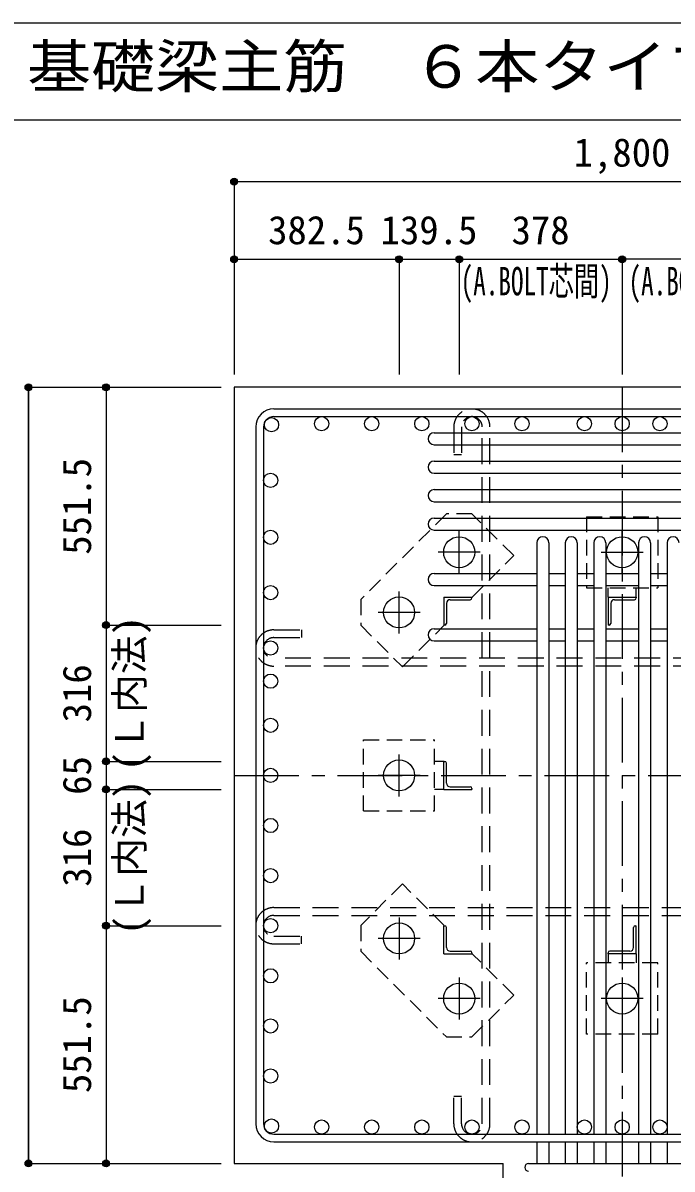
# Model space of a CAD drawing. Units: millimetres at full size, sheet at 1:30. Extents: x -5973 to 5954, y -4195 to 4201.
# Drawn here: x -837 to 668, y 1543 to 4201 of the extents above; entities that cross this region are included whole.
import ezdxf
from ezdxf.enums import TextEntityAlignment as Align

# ---------------------------------------------------------------- set-up
doc = ezdxf.new("R2010")
doc.units = ezdxf.units.MM
doc.header["$LTSCALE"] = 30
doc.header["$PDMODE"] = 32
doc.header["$PDSIZE"] = 15
for name, pattern in [('CHAIN1', [8, 5, -1, 1, -1]), ('DASHED1', [1.8, 1.2, -0.6]), ('DASHED2', [3, 2, -1])]:
    doc.linetypes.add(name, pattern=pattern)
for name, color, linetype in [('0-1_躯体線', 2, 'Continuous'), ('0-2_アンカーボルト', 4, 'CHAIN1'), ('0-3_立上り筋', 3, 'Continuous'), ('0-4_フープ筋', 7, 'Continuous'), ('0-5_基礎梁筋', 7, 'Continuous'), ('0-6_スタラップ筋', 7, 'Continuous'), ('0-7_文字', 4, 'Continuous'), ('0-9_プレート', 4, 'DASHED1'), ('0-A_アングル', 4, 'Continuous'), ('0-C', 7, 'DASHED2'), ('0-D_寸法', 4, 'Continuous'), ('6-7_文字', 7, 'Continuous'), ('F-0_枠', 6, 'Continuous')]:
    doc.layers.add(name, color=color, linetype=linetype)
doc.styles.add('ＭＳ ゴシック', font='')
doc.styles.get('ＭＳ ゴシック').set_extended_font_data('MS Gothic')

msp = doc.modelspace()

# ---------------------------------------------------------------- linework, layer by layer
at = {"layer": '0-1_躯体線'}
for p, q in [((1852.44, 3356.03), (-347.56, 3356.03)), ((-347.56, 3356.03), (-347.56, 1556.03)), ((-347.56, 1556.03), (276.44, 1556.03)), ((276.44, 1156.03), (276.44, 1556.03))]:
    msp.add_line(p, q, dxfattribs=at)
at = {"layer": '0-2_アンカーボルト'}
for p, q in [((174.44, 2924.73), (174.44, 3022.23)), ((552.44, 2924.83), (552.44, 3022.33)), ((223.14, 2973.53), (125.64, 2973.53)), ((503.64, 2973.53), (601.14, 2973.53)), ((34.94, 2785.23), (34.94, 2882.73)), ((83.64, 2834.03), (-13.86, 2834.03)), ((34.94, 2407.23), (34.94, 2504.73)), ((83.64, 2456.03), (-13.86, 2456.03)), ((34.94, 2126.73), (34.94, 2029.23)), ((83.74, 2078.03), (-13.76, 2078.03)), ((174.44, 1987.23), (174.44, 1889.73)), ((552.44, 1987.23), (552.44, 1889.73)), ((223.24, 1938.53), (125.74, 1938.53)), ((601.24, 1938.53), (503.74, 1938.53))]:
    msp.add_line(p, q, dxfattribs=at)
at = {"layer": '0-2_アンカーボルト', "color": 3, "linetype": 'Continuous'}
for centre in [(174.44, 2973.53), (552.44, 2973.53), (34.94, 2834.03), (34.94, 2456.03), (34.94, 2078.03), (174.44, 1938.53), (552.44, 1938.53)]:
    msp.add_circle(centre, 36, dxfattribs=at)
at = {"layer": '0-3_立上り筋'}
for centre in [(-260.87, 3269.33), (-144.68, 3271.53), (-28.49, 3271.53), (87.69, 3271.53), (203.88, 3271.53), (320.06, 3271.53), (464.94, 3271.53), (552.44, 3271.53), (639.94, 3271.53), (-263.06, 3140.33), (-263.06, 3008.33), (-263.06, 2879.93), (-263.06, 2751.53), (-263.06, 2674.53), (-263.06, 2572.22), (-263.06, 2456.03), (-263.06, 2339.84), (-263.06, 2223.66), (-263.06, 2107.47), (-263.06, 1991.29), (-263.06, 1875.1), (-263.06, 1758.91), (-260.87, 1642.73), (-144.68, 1640.53), (-28.49, 1640.53), (87.69, 1640.53), (203.88, 1640.53), (320.06, 1640.53), (464.94, 1640.53), (552.44, 1640.53), (639.94, 1640.53)]:
    msp.add_circle(centre, 16.5, dxfattribs=at)
at = {"layer": '0-4_フープ筋'}
for p, q in [((-255.56, 3306.03), (1360.44, 3306.03)), ((-255.56, 3288.03), (1360.44, 3288.03)), ((-297.56, 3264.03), (-297.56, 1648.03)), ((-279.56, 3264.03), (-279.56, 1648.03)), ((-255.56, 1624.03), (1360.44, 1624.03)), ((-255.56, 1606.03), (1360.44, 1606.03))]:
    msp.add_line(p, q, dxfattribs=at)
for centre, radius, start, end in [((-255.56, 3264.03), 42, 90, 180), ((-255.56, 3264.03), 24, 90, 180), ((-255.56, 1648.03), 42, 180, 270), ((-255.56, 1648.03), 24, 180, 270)]:
    msp.add_arc(centre, radius, start, end, dxfattribs=at)
at = {"layer": '0-5_基礎梁筋'}
for p, q in [((116.44, 3250.83), (1384.44, 3250.83)), ((116.44, 3222.83), (1384.44, 3222.83)), ((116.44, 3184.83), (1384.44, 3184.83)), ((116.44, 3156.83), (1384.44, 3156.83)), ((116.44, 3118.83), (1384.44, 3118.83)), ((116.44, 3090.83), (1384.44, 3090.83)), ((116.44, 3052.83), (1384.44, 3052.83)), ((116.44, 3024.83), (1384.44, 3024.83)), ((354.44, 2995.53), (354.44, 1624.03)), ((382.44, 2995.53), (382.44, 1624.03)), ((420.44, 2995.53), (420.44, 1624.03)), ((448.44, 2995.53), (448.44, 1624.03)), ((486.44, 2995.53), (486.44, 1624.03)), ((514.44, 2995.53), (514.44, 1624.03)), ((590.44, 2995.53), (590.44, 1624.03)), ((618.44, 2995.53), (618.44, 1624.03)), ((656.44, 2995.53), (656.44, 1624.03)), ((116.44, 2924.43), (354.44, 2924.43)), ((382.44, 2924.43), (420.44, 2924.43)), ((448.44, 2924.43), (486.44, 2924.43)), ((514.44, 2924.43), (590.44, 2924.43)), ((618.44, 2924.43), (656.44, 2924.43)), ((116.44, 2896.43), (354.44, 2896.43)), ((382.44, 2896.43), (420.44, 2896.43)), ((448.44, 2896.43), (486.44, 2896.43)), ((514.44, 2896.43), (590.44, 2896.43)), ((618.44, 2896.43), (656.44, 2896.43)), ((116.44, 2796.03), (354.44, 2796.03)), ((382.44, 2796.03), (420.44, 2796.03)), ((448.44, 2796.03), (486.44, 2796.03)), ((514.44, 2796.03), (590.44, 2796.03)), ((618.44, 2796.03), (656.44, 2796.03)), ((116.44, 2768.03), (354.44, 2768.03)), ((382.44, 2768.03), (420.44, 2768.03)), ((448.44, 2768.03), (486.44, 2768.03)), ((514.44, 2768.03), (590.44, 2768.03)), ((618.44, 2768.03), (656.44, 2768.03)), ((354.44, 1606.03), (354.44, 1556.03)), ((382.44, 1606.03), (382.44, 1556.03)), ((420.44, 1606.03), (420.44, 1556.03)), ((448.44, 1606.03), (448.44, 1556.03)), ((486.44, 1606.03), (486.44, 1556.03)), ((514.44, 1606.03), (514.44, 1556.03)), ((590.44, 1606.03), (590.44, 1556.03)), ((618.44, 1606.03), (618.44, 1556.03)), ((656.44, 1606.03), (656.44, 1556.03))]:
    msp.add_line(p, q, dxfattribs=at)
for centre, start, end in [((116.44, 3236.83), 90, 270), ((116.44, 3170.83), 90, 270), ((116.44, 3104.83), 90, 270), ((116.44, 3038.83), 90, 270), ((368.44, 2995.53), 0, 180), ((434.44, 2995.53), 0, 180), ((500.44, 2995.53), 0, 180), ((604.44, 2995.53), 0, 180), ((670.44, 2995.53), 0, 180), ((116.44, 2910.43), 90, 270), ((116.44, 2782.03), 90, 270)]:
    msp.add_arc(centre, 14, start, end, dxfattribs=at)
at = {"layer": '0-6_スタラップ筋'}
msp.add_line((335.44, 1556.03), (769.44, 1556.03), dxfattribs=at)
msp.add_arc((335.44, 1547.03), 9, 90, 270, dxfattribs=at)
at = {"layer": '0-9_プレート'}
for p, q in [((469.94, 3056.03), (634.94, 3056.03)), ((469.94, 3056.03), (469.94, 2891.03)), ((634.94, 3056.03), (634.94, 2891.03)), ((469.94, 2891.03), (634.94, 2891.03)), ((519.94, 2869.53), (519.94, 2891.03)), ((584.94, 2869.53), (584.94, 2891.03)), ((42.84, 2707.53), (138.94, 2803.63)), ((-47.56, 2538.53), (117.44, 2538.53)), ((-47.56, 2373.53), (-47.56, 2538.53)), ((117.44, 2373.53), (117.44, 2538.53)), ((138.94, 2488.53), (117.44, 2488.53)), ((138.94, 2423.53), (117.44, 2423.53)), ((-47.56, 2373.53), (117.44, 2373.53)), ((300.94, 1946.43), (204.84, 2042.53)), ((634.94, 2021.03), (469.94, 2021.03)), ((469.94, 1856.03), (469.94, 2021.03)), ((519.94, 2042.53), (519.94, 2021.03)), ((584.94, 2042.53), (584.94, 2021.03)), ((634.94, 1856.03), (634.94, 2021.03)), ((634.94, 1856.03), (469.94, 1856.03))]:
    msp.add_line(p, q, dxfattribs=at)
for points in [[(204.84, 2869.53), (300.94, 2965.63), (204.04, 3062.53), (144.64, 3062.53), (-54.07, 2863.83)], [(-54.07, 2863.83), (-54.07, 2804.43), (42.84, 2707.53)], [(138.94, 2108.43), (42.84, 2204.53), (-54.06, 2107.63), (-54.06, 2048.23), (144.64, 1849.53)], [(144.64, 1849.53), (204.04, 1849.53), (300.94, 1946.43)]]:
    msp.add_lwpolyline(points, dxfattribs=at)
at = {"layer": '0-A_アングル'}
for p, q in [((138.94, 2869.53), (203.94, 2869.53)), ((138.94, 2869.53), (138.94, 2804.53)), ((144.94, 2855.03), (144.94, 2808.53)), ((153.44, 2863.53), (199.94, 2863.53)), ((203.94, 2869.53), (203.94, 2867.53)), ((519.94, 2869.53), (584.94, 2869.53)), ((519.94, 2869.53), (519.94, 2804.53)), ((525.94, 2855.03), (525.94, 2808.53)), ((534.44, 2863.53), (580.94, 2863.53)), ((584.94, 2869.53), (584.94, 2867.53)), ((140.94, 2804.53), (138.94, 2804.53)), ((521.94, 2804.53), (519.94, 2804.53)), ((138.94, 2488.53), (140.94, 2488.53)), ((138.94, 2423.53), (138.94, 2488.53)), ((144.94, 2438.03), (144.94, 2484.53)), ((138.94, 2423.53), (203.94, 2423.53)), ((153.44, 2429.53), (199.94, 2429.53)), ((203.94, 2425.53), (203.94, 2423.53)), ((138.94, 2107.53), (140.94, 2107.53)), ((138.94, 2042.53), (138.94, 2107.53)), ((144.94, 2057.03), (144.94, 2103.53)), ((578.94, 2057.03), (578.94, 2103.53)), ((582.94, 2107.53), (584.94, 2107.53)), ((584.94, 2042.53), (584.94, 2107.53)), ((153.44, 2048.53), (199.94, 2048.53)), ((570.44, 2048.53), (523.94, 2048.53)), ((138.94, 2042.53), (203.94, 2042.53)), ((203.94, 2044.53), (203.94, 2042.53)), ((519.94, 2042.53), (519.94, 2044.53)), ((584.94, 2042.53), (519.94, 2042.53))]:
    msp.add_line(p, q, dxfattribs=at)
for centre, radius, start, end in [((153.44, 2855.03), 8.5, 90, 180), ((199.94, 2867.53), 4, 270, 0), ((534.44, 2855.03), 8.5, 90, 180), ((580.94, 2867.53), 4, 270, 0), ((140.94, 2808.53), 4, 270, 0), ((521.94, 2808.53), 4, 270, 0), ((140.94, 2484.53), 4, 0, 90), ((153.44, 2438.03), 8.5, 180, 270), ((199.94, 2425.53), 4, 0, 90), ((140.94, 2103.53), 4, 0, 90), ((582.94, 2103.53), 4, 90, 180), ((153.44, 2057.03), 8.5, 180, 270), ((199.94, 2044.53), 4, 0, 90), ((523.94, 2044.53), 4, 90, 180), ((570.44, 2057.03), 8.5, 270, 0)]:
    msp.add_arc(centre, radius, start, end, dxfattribs=at)
at = {"layer": '0-C'}
for p, q in [((161.88, 3264.03), (161.88, 3200.03)), ((179.88, 3264.03), (179.88, 3200.03)), ((227.88, 1648.03), (227.88, 3264.03)), ((245.88, 1648.03), (245.88, 3264.03)), ((161.88, 3200.03), (179.88, 3200.03)), ((-255.56, 2793.53), (-191.56, 2793.53)), ((-191.56, 2793.53), (-191.56, 2775.53)), ((-255.56, 2775.53), (-191.56, 2775.53)), ((1360.44, 2727.53), (-255.56, 2727.53)), ((1360.44, 2709.53), (-255.56, 2709.53)), ((-255.56, 2149.47), (1360.44, 2149.47)), ((-255.56, 2131.47), (1360.44, 2131.47)), ((-255.56, 2083.47), (-191.56, 2083.47)), ((179.88, 1648.03), (179.88, 1712.03))]:
    msp.add_line(p, q, dxfattribs=at)
for points in [[(-255.56, 2065.47), (-191.56, 2065.47), (-191.56, 2083.47)], [(161.88, 1648.03), (161.88, 1712.03), (179.88, 1712.03)]]:
    msp.add_lwpolyline(points, dxfattribs=at)
for centre, radius, start, end in [((203.88, 3264.03), 42, 0, 180), ((203.88, 3264.03), 24, 0, 180), ((-255.56, 2751.53), 42, 90, 270), ((-255.56, 2751.53), 24, 90, 270), ((-255.56, 2107.47), 42, 90, 270), ((-255.56, 2107.47), 24, 90, 270), ((203.88, 1648.03), 42, 180, 0), ((203.88, 1648.03), 24, 180, 0)]:
    msp.add_arc(centre, radius, start, end, dxfattribs=at)
at = {"layer": '0-D_寸法'}
for p, q in [((-347.56, 3833.07), (-347.56, 3653.07)), ((-347.56, 3833.07), (-347.56, 3653.07)), ((-347.56, 3833.07), (1452.44, 3833.07)), ((-347.56, 3833.07), (1452.44, 3833.07)), ((-347.56, 3653.07), (-347.56, 3386.03)), ((-347.56, 3653.07), (34.94, 3653.07)), ((-347.56, 3653.07), (-347.56, 3386.03)), ((34.94, 3653.07), (34.94, 3386.03)), ((34.94, 3653.07), (174.44, 3653.07)), ((174.44, 3653.07), (174.44, 3386.03)), ((174.44, 3653.07), (552.44, 3653.07)), ((930.44, 3653.07), (552.44, 3653.07)), ((552.44, 3653.07), (552.44, 3386.03)), ((-824.6, 3356.03), (-644.6, 3356.03)), ((-824.6, 3356.03), (-644.6, 3356.03)), ((-824.6, 3356.03), (-824.6, 1556.03)), ((-824.6, 1556.03), (-824.6, 3356.03)), ((-644.6, 3356.03), (-644.6, 2804.53)), ((-644.6, 3356.03), (-377.56, 3356.03)), ((-644.6, 2804.53), (-377.56, 2804.53)), ((-644.6, 2804.53), (-644.6, 2488.53)), ((-644.6, 2488.53), (-377.56, 2488.53)), ((-644.6, 2488.53), (-644.6, 2423.53)), ((-644.6, 2423.53), (-377.56, 2423.53)), ((-644.6, 2423.53), (-644.6, 2107.53)), ((-644.6, 2107.53), (-377.56, 2107.53)), ((-644.6, 2107.53), (-644.6, 1556.03)), ((-824.6, 1556.03), (-644.6, 1556.03)), ((-644.6, 1556.03), (-377.56, 1556.03)), ((-644.6, 1556.03), (-377.56, 1556.03))]:
    msp.add_line(p, q, dxfattribs=at)
at = {"layer": '0-D_寸法', "linetype": 'CHAIN1'}
for p, q in [((552.44, 3356.03), (552.44, 1156.03)), ((-347.56, 2456.03), (1452.44, 2456.03))]:
    msp.add_line(p, q, dxfattribs=at)
at = {"layer": '0-D_寸法'}
for centre, radius in [((-347.56, 3833.07), 8), ((-347.56, 3833.07), 7.2), ((-347.56, 3833.07), 6.4), ((-347.56, 3833.07), 5.6), ((-347.56, 3833.07), 4.8), ((-347.56, 3833.07), 4), ((-347.56, 3833.07), 3.2), ((-347.56, 3833.07), 2.4), ((-347.56, 3833.07), 1.6), ((-347.56, 3833.07), 0.8), ((-347.56, 3653.07), 8), ((-347.56, 3653.07), 7.2), ((-347.56, 3653.07), 6.4), ((-347.56, 3653.07), 5.6), ((-347.56, 3653.07), 4.8), ((-347.56, 3653.07), 4), ((-347.56, 3653.07), 3.2), ((-347.56, 3653.07), 2.4), ((-347.56, 3653.07), 1.6), ((-347.56, 3653.07), 0.8), ((34.94, 3653.07), 8), ((34.94, 3653.07), 7.2), ((34.94, 3653.07), 6.4), ((34.94, 3653.07), 5.6), ((34.94, 3653.07), 4.8), ((34.94, 3653.07), 4), ((34.94, 3653.07), 3.2), ((34.94, 3653.07), 2.4), ((34.94, 3653.07), 1.6), ((34.94, 3653.07), 0.8), ((174.44, 3653.07), 8), ((174.44, 3653.07), 7.2), ((174.44, 3653.07), 6.4), ((174.44, 3653.07), 5.6), ((174.44, 3653.07), 4.8), ((174.44, 3653.07), 4), ((174.44, 3653.07), 3.2), ((174.44, 3653.07), 2.4), ((174.44, 3653.07), 1.6), ((174.44, 3653.07), 0.8), ((552.44, 3653.07), 8), ((552.44, 3653.07), 7.2), ((552.44, 3653.07), 6.4), ((552.44, 3653.07), 5.6), ((552.44, 3653.07), 4.8), ((552.44, 3653.07), 4), ((552.44, 3653.07), 3.2), ((552.44, 3653.07), 2.4), ((552.44, 3653.07), 1.6), ((552.44, 3653.07), 0.8), ((-824.6, 3356.03), 8), ((-824.6, 3356.03), 7.2), ((-824.6, 3356.03), 6.4), ((-824.6, 3356.03), 5.6), ((-824.6, 3356.03), 4.8), ((-824.6, 3356.03), 4), ((-824.6, 3356.03), 3.2), ((-824.6, 3356.03), 2.4), ((-824.6, 3356.03), 1.6), ((-824.6, 3356.03), 0.8), ((-644.6, 3356.03), 8), ((-644.6, 3356.03), 7.2), ((-644.6, 3356.03), 6.4), ((-644.6, 3356.03), 5.6), ((-644.6, 3356.03), 4.8), ((-644.6, 3356.03), 4), ((-644.6, 3356.03), 3.2), ((-644.6, 3356.03), 2.4), ((-644.6, 3356.03), 1.6), ((-644.6, 3356.03), 0.8), ((-644.6, 2804.53), 8), ((-644.6, 2804.53), 7.2), ((-644.6, 2804.53), 6.4), ((-644.6, 2804.53), 5.6), ((-644.6, 2804.53), 4.8), ((-644.6, 2804.53), 4), ((-644.6, 2804.53), 3.2), ((-644.6, 2804.53), 2.4), ((-644.6, 2804.53), 1.6), ((-644.6, 2804.53), 0.8), ((-644.6, 2488.53), 8), ((-644.6, 2488.53), 7.2), ((-644.6, 2488.53), 6.4), ((-644.6, 2488.53), 5.6), ((-644.6, 2488.53), 4.8), ((-644.6, 2488.53), 4), ((-644.6, 2488.53), 3.2), ((-644.6, 2488.53), 2.4), ((-644.6, 2488.53), 1.6), ((-644.6, 2488.53), 0.8), ((-644.6, 2423.53), 8), ((-644.6, 2423.53), 7.2), ((-644.6, 2423.53), 6.4), ((-644.6, 2423.53), 5.6), ((-644.6, 2423.53), 4.8), ((-644.6, 2423.53), 4), ((-644.6, 2423.53), 3.2), ((-644.6, 2423.53), 2.4), ((-644.6, 2423.53), 1.6), ((-644.6, 2423.53), 0.8), ((-644.6, 2107.53), 8), ((-644.6, 2107.53), 7.2), ((-644.6, 2107.53), 6.4), ((-644.6, 2107.53), 5.6), ((-644.6, 2107.53), 4.8), ((-644.6, 2107.53), 4), ((-644.6, 2107.53), 3.2), ((-644.6, 2107.53), 2.4), ((-644.6, 2107.53), 1.6), ((-644.6, 2107.53), 0.8), ((-824.6, 1556.03), 8), ((-824.6, 1556.03), 7.2), ((-824.6, 1556.03), 6.4), ((-824.6, 1556.03), 5.6), ((-824.6, 1556.03), 4.8), ((-824.6, 1556.03), 4), ((-824.6, 1556.03), 3.2), ((-824.6, 1556.03), 2.4), ((-824.6, 1556.03), 1.6), ((-824.6, 1556.03), 0.8), ((-644.6, 1556.03), 8), ((-644.6, 1556.03), 7.2), ((-644.6, 1556.03), 6.4), ((-644.6, 1556.03), 5.6), ((-644.6, 1556.03), 4.8), ((-644.6, 1556.03), 4), ((-644.6, 1556.03), 3.2), ((-644.6, 1556.03), 2.4), ((-644.6, 1556.03), 1.6), ((-644.6, 1556.03), 0.8)]:
    msp.add_circle(centre, radius, dxfattribs=at)
at = {"layer": '0-D_寸法', "color": 7}
for p in [(-347.56, 3833.07), (-347.56, 3833.07), (-347.56, 3653.07), (34.94, 3653.07), (174.44, 3653.07), (552.44, 3653.07), (-824.6, 3356.03), (-644.6, 3356.03), (-644.6, 2804.53), (-644.6, 2488.53), (-644.6, 2423.53), (-644.6, 2107.53), (-824.6, 1556.03), (-644.6, 1556.03)]:
    msp.add_point(p, dxfattribs=at)
at = {"layer": 'F-0_枠'}
msp.add_line((-5972.88, 4201.15), (5954.1, 4201.15), dxfattribs=at)
at = {"layer": 'F-0_枠', "color": 2}
msp.add_line((-5972.88, 3976.15), (3723.6, 3976.15), dxfattribs=at)

# ---------------------------------------------------------------- texts
at = {"layer": '0-7_文字', "style": 'ＭＳ ゴシック', "width": 0.65}
for p in [(177.75, 3549.51), (567.13, 3549.51)]:
    msp.add_text('(A.BOLT芯間)', height=65.98, dxfattribs=at).set_placement(p, align=Align.BOTTOM_LEFT)
at = {"layer": '0-7_文字', "style": 'ＭＳ ゴシック'}
for p in [(-537.63, 2465.97), (-537.63, 2086.09)]:
    msp.add_text('(Ｌ内法)', height=65.98, rotation=90, dxfattribs=at).set_placement(p, align=Align.BOTTOM_LEFT)
at = {"layer": '0-D_寸法', "style": 'ＭＳ ゴシック'}
for s, p in [('1,800', (439.94, 3848.07)), ('382.5', (-268.81, 3668.07)), ('139.5', (-7.81, 3668.07)), ('378', (295.94, 3668.07))]:
    msp.add_text(s, height=65.98, dxfattribs=at).set_placement(p, align=Align.BOTTOM_LEFT)
for s, p in [('551.5', (-659.6, 2967.78)), ('316', (-659.6, 2579.03)), ('65', (-659.6, 2411.03)), ('316', (-659.6, 2198.03)), ('551.5', (-659.6, 1719.28))]:
    msp.add_text(s, height=65.98, rotation=90, dxfattribs=at).set_placement(p, align=Align.BOTTOM_LEFT)
at = {"layer": '6-7_文字', "color": 2, "style": 'ＭＳ ゴシック', "width": 1.1}
msp.add_text('\u3000\u3000基礎梁主筋\u3000６本タイプ', height=98.97, dxfattribs=at).set_placement((-1124.64, 4021.15), align=Align.BOTTOM_LEFT)

doc.saveas('drawing.dxf')
